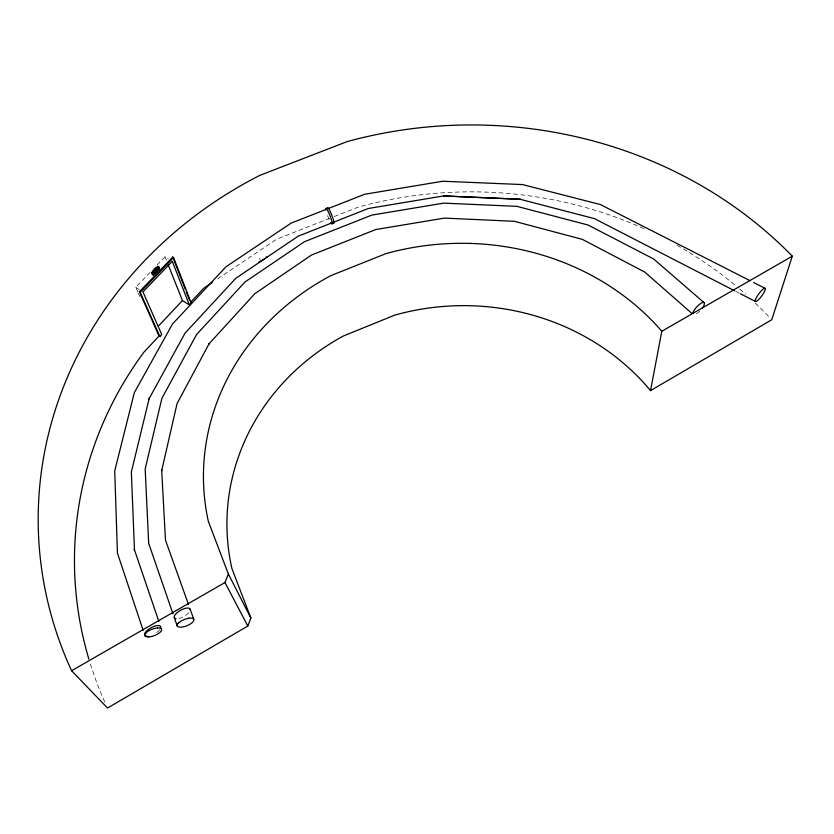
<?xml version="1.0" encoding="UTF-8"?>
<svg xmlns="http://www.w3.org/2000/svg" width="834" height="834" viewBox="0 0 834 834"><rect width="100%" height="100%" fill="white"/><g stroke="black" fill="none" stroke-linecap="round" stroke-linejoin="round"><path stroke-width="0.63" stroke-dasharray="4.17 3.13" d="M137.829 292.004L135.713 287.261L149.932 272.499M157.042 265.118L165.038 256.809L168.134 258.738M217.757 278.775L276.554 239.264L329.44 218.425M334.226 216.548L358.109 207.145A396.901 368.909 0.2 0 1 644.307 228.787M735.724 291.347L739.195 293.141M135.713 287.261L141.916 291.233M259.27 258.571L260.333 259.593M138.361 293.193L139.956 296.748M165.038 256.809L166.446 260.364M159.69 629.712A9.091 3.534 -28.9 0 1 156.709 632.474M104.792 702.061A396.901 368.909 0.2 0 1 89.624 661.602M676.927 245.269A396.901 368.909 0.2 0 1 735.671 285.666M739.675 289.033A396.901 368.909 0.2 0 1 745.606 294.193M755.25 303.055A396.901 368.909 0.2 0 1 769.97 317.858M188.703 612.792A8.997 3.524 -29.5 0 1 177.538 618.745M699.643 311.176A8.048 2.492 -46.8 0 1 695.295 314.376M329.138 219.478A8.548 1.136 68.6 0 1 326.772 213.421"/><path stroke-width="1.25" d="M650.541 390.614L661.8 331.254L792.3 256.184A430.99 392.397 -1.6 0 0 347.205 141.572L259.697 175.421A430.99 392.397 -1.6 0 0 71.578 670.745L107.523 708.035L247.823 626.021L250.898 618.088L231.935 568.611A236.085 217.747 -1 0 1 343.306 336.019L394.732 315.127A236.085 217.747 -1 0 1 650.541 390.614L771.742 319.756L792.3 256.184M157.699 269.872C159.065 270.31 156.417 269.674 156.239 271.29C158.199 271.728 152.486 272.603 154.488 273.959C155.489 273.166 151.809 271.311 153.79 273.969L154.467 273.948M154.707 272.947L155.385 272.864M155.405 273.072L154.332 271.665L155.291 273.187M156.239 271.29L156.698 271.675L156.146 271.467M156.74 271.707L155.791 270.237M158.116 270.133C156.855 267.047 158.168 271.217 158.272 269.903M158.158 269.643L159.388 269.069L158.908 268.35M159.044 269.528L158.137 267.683L158.96 268.35L154.019 273.364L153.665 272.968L158.554 267.954M153.331 274.803C148.952 274.376 155.791 265.837 158.606 266.599L152.664 272.624M153.07 274.897L152.382 272.801L158.606 266.599M159.294 268.996L153.633 274.636L152.497 272.843M152.476 273.187L158.543 266.901L159.231 269.059L158.137 267.683M158.992 268.871L158.731 266.744L157.939 266.317M71.578 670.745L224.961 582.528L228.38 574.042L208.364 521.458A255.996 230.914 -2.6 0 1 330.535 275.773L385.933 253.63A255.996 230.914 -2.6 0 1 661.8 331.254M159.054 268.975L153.519 274.667L152.601 274.594M177.684 623.853L178.757 622.664M168.322 265.087L182.427 300.553L189.349 304.942L191.205 302.961L173.576 257.55L172.763 257.049L139.393 291.817L159.065 336.008L143.729 352.396A396.901 368.909 0.2 0 0 88.873 659.11M159.065 336.008L159.836 336.519L161.723 334.486L142.948 291.9L172.273 261.303L189.349 304.942M158.366 326.167L182.427 300.553M159.836 336.519L140.195 292.338L173.576 257.55M153.362 272.822L154.207 274.094M153.925 272.749L157.855 267.964M158.252 267.808L159.106 268.777M154.019 273.573L155.155 272.718M155.27 272.603L156.583 271.519M156.719 271.123L158.043 269.757M153.633 274.636L152.466 274.449M212.42 282.361L203.861 288.116L190.433 302.471L191.205 302.961M259.051 262.105L264.368 259.009M325.948 209.459L291.045 223.168L225.899 266.849L172.482 324.019L134.326 392.689L114.717 470.918L117.427 553.036L143.167 630.483M328.346 208.521L364.614 194.28L442.739 181.239L522.616 184.575L600.449 204.57L750.068 280.693M443.563 195.948L520.249 199.263L443.532 195.948L368.315 208.5L298.176 236.189L235.918 278.202L185.044 333.131L148.963 398.986L149.244 398.214L131.334 472.065L134.493 550.106L134.232 549.189L158.877 621.455M188.64 618.213L190.559 618.057A9.059 3.451 -21.5 0 1 193.269 621.434L192.195 622.612A8.872 3.378 -21.5 0 1 182.396 627.032L180.488 627.189A9.059 3.451 -21.5 0 1 177.684 623.853M155.26 273.156L154.676 272.885M703.104 302.461L703.927 302.523A8.215 2.544 -46.8 0 1 702.364 308.038M520.02 199.253L594.486 218.644L734.566 290.753M266.171 256.935L266.859 257.206M753.55 282.465L765.153 288.366A8.173 1.804 -53.8 0 1 758.93 299.323A8.173 1.804 -53.8 0 1 756.73 297.05A8.173 1.804 -53.8 0 1 765.153 288.366M740.352 293.735L755.406 301.481M139.393 291.817L140.195 292.338M157.689 266.515L158.345 267.057M159.367 268.433L158.856 267.881L159.211 268.506M153.237 272.697L154.363 273.771M157.24 268.757L157.96 269.372M152.132 272.218L152.82 272.728M151.903 272.499L152.653 272.937M154.353 271.728L154.957 272.447M157.105 268.819L157.845 269.486M156.146 270.435L156.511 270.852M155.656 270.299L156.667 271.269M154.217 271.79L154.936 272.395M703.927 302.523L653.648 258.978L588.126 225.034L516.924 206.352L443.678 203.131L371.776 215.109L304.473 241.714L244.967 282.007L196.522 334.611L161.911 398.256L145.179 468.896L148.671 543.32L173.034 613.98M691.396 312.99L644.692 272.04L582.351 239.358L514.432 221.312L444.47 218.101L375.769 229.538L311.509 255.037L254.808 293.683L208.802 344.088L209.209 343.514L177.079 403.573L161.681 470.647L161.65 469.719L165.486 540.109L188.432 604.348M224.961 582.528L247.823 626.021M228.38 574.042L250.898 618.088M172.763 257.049L185.315 289.325M186.243 291.712L189.495 300.084M190.173 609.195L193.811 619.391M174.306 617.65L177.183 625.896M148.879 636.905A8.934 3.399 -21 0 0 160.451 631.943A9.101 3.461 -21 0 0 157.553 627.866M145.94 632.933A8.934 3.399 -21 0 1 157.616 627.939M148.879 636.905A9.101 3.461 -21 0 1 145.887 632.86M146.93 636.238A9.091 3.534 -28.9 0 1 146.002 631.588A9.091 3.534 -28.9 0 1 156.135 625.75A9.091 3.534 -28.9 0 1 160.514 628.398M176.016 618.734A8.997 3.524 -29.5 0 1 179.967 610.644A8.997 3.524 -29.5 0 1 190.204 610.207M178.81 622.748A8.872 3.378 -21.5 0 1 188.703 618.296M692.804 313.386A8.215 2.544 -46.8 0 1 694.847 309.206L696.14 307.59A8.215 2.544 -46.8 0 1 703.27 302.325M327.376 208.271A8.548 1.157 68.6 0 1 331.786 215.151A8.548 1.157 68.6 0 1 333.11 222.949M325.844 210.053A8.548 1.136 68.6 0 1 327.668 210.522A8.548 1.136 68.6 0 1 331.88 221.302A8.548 1.136 68.6 0 1 330.754 222.647"/></g></svg>
